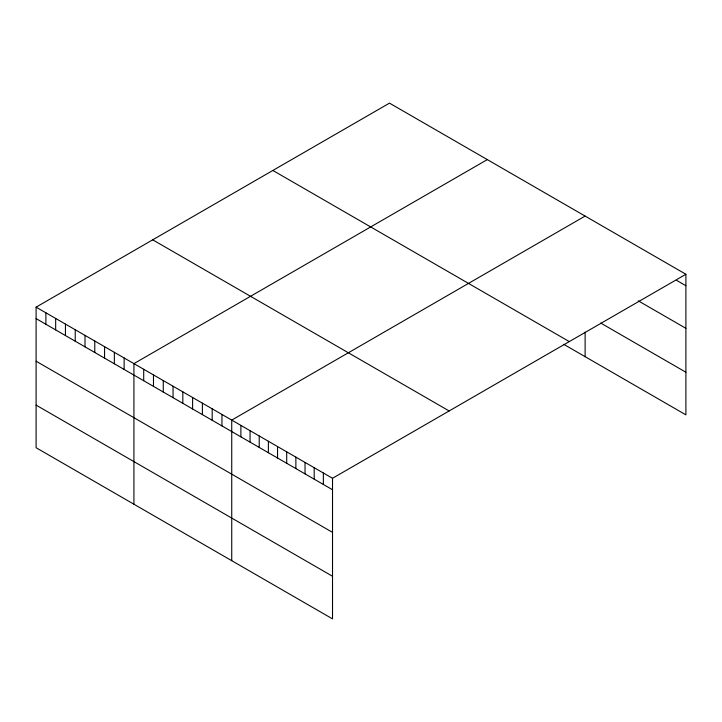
<?xml version="1.0" encoding="UTF-8"?>
<svg xmlns="http://www.w3.org/2000/svg" width="722" height="722" viewBox="0 0 722 722"><rect width="100%" height="100%" fill="white"/><g stroke="black" fill="none" stroke-linecap="round" stroke-linejoin="round"><path stroke-width="1.08" d="M685.9 274.27L332.517 478.289L332.517 618.871L36.1 447.73L36.1 307.148L389.483 103.129L685.9 274.27L685.9 414.852L563.774 344.34M487.296 159.607L133.922 363.626L133.922 504.209M585.118 216.077L231.735 420.105L231.735 560.687M676.74 280.434L685.9 285.722M638.257 300.83L685.9 328.329M600.695 323.041L685.9 372.236M272.862 170.455L569.288 341.596M152.712 239.821L449.138 410.962M36.1 307.148L332.517 478.289M36.1 318.61L332.517 489.742M36.1 361.217L332.517 532.358M36.1 405.123L332.517 576.255M585.118 332.165L585.118 356.659M323.357 473L323.357 484.453M314.196 467.712L314.196 479.164M305.036 462.423L305.036 473.876M295.876 457.125L295.876 468.587M286.706 451.837L286.706 463.298M277.546 446.548L277.546 458.001M268.385 441.259L268.385 452.712M259.225 435.971L259.225 447.423M250.065 430.682L250.065 442.135M240.895 425.393L240.895 436.846M221.952 414.455L221.952 425.908M212.178 408.805L212.178 420.258M202.395 403.156L202.395 414.618M192.612 397.515L192.612 408.968M182.828 391.865L182.828 403.318M173.045 386.216L173.045 397.669M163.262 380.566L163.262 392.028M153.479 374.917L153.479 386.378M143.705 369.276L143.705 380.729M124.139 357.977L124.139 369.438M114.356 352.327L114.356 363.789M104.573 346.686L104.573 358.139M94.79 341.037L94.79 352.489M85.006 335.387L85.006 346.84M75.223 329.737L75.223 341.199M65.449 324.097L65.449 335.55M55.666 318.447L55.666 329.9M45.883 312.797L45.883 324.25"/></g></svg>
